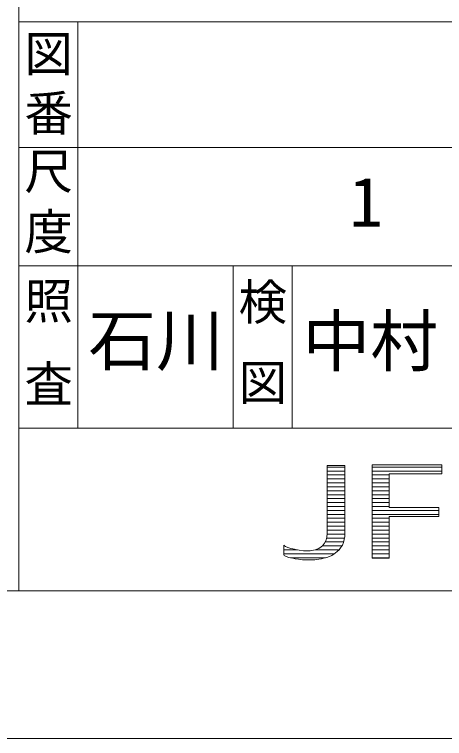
# Model space of a CAD drawing. Units: millimetres, scale not verified. Extents: x -30601 to 30601, y -19271 to 19271.
# Drawn here: x 23563 to 25310, y 1451 to 4391 of the extents above; entities that cross this region are included whole.
import ezdxf
from ezdxf.enums import TextEntityAlignment as Align

# ---------------------------------------------------------------- set-up
doc = ezdxf.new("R2010")
doc.units = ezdxf.units.MM
doc.header["$LTSCALE"] = 80
doc.layers.add('0-0_D-TTL', color=2, linetype='Continuous', lineweight=9)
doc.layers.add('0-1_D-TTL-TXT', color=7, linetype='Continuous', lineweight=9)
doc.styles.add('ＭＳ ゴシック', font='')
doc.styles.get('ＭＳ ゴシック').set_extended_font_data('MS Gothic')

msp = doc.modelspace()

# ---------------------------------------------------------------- linework, layer by layer
at = {"layer": '0-0_D-TTL'}
for p, q in [((23581.07, 5350.69), (23581.07, 2050.69)), ((29701.07, 4360.69), (23581.07, 4360.69)), ((23821.07, 2710.69), (23821.07, 4360.69)), ((29701.07, 3850.69), (23581.07, 3850.69)), ((29701.07, 3370.69), (23581.07, 3370.69)), ((24451.07, 2710.69), (24451.07, 3370.69)), ((24691.07, 2710.69), (24691.07, 3370.69)), ((29701.07, 2710.69), (23581.07, 2710.69)), ((24904.88, 2552.77), (24833.71, 2552.77)), ((24904.88, 2536.77), (24833.71, 2536.77)), ((25299.25, 2552.77), (25016.46, 2552.77)), ((25299.25, 2536.77), (25016.46, 2536.77)), ((24904.88, 2520.77), (24833.71, 2520.77)), ((24904.88, 2504.77), (24833.71, 2504.77)), ((25085.72, 2520.77), (25016.46, 2520.77)), ((25085.72, 2504.77), (25016.46, 2504.77)), ((24904.88, 2488.77), (24833.71, 2488.77)), ((24904.88, 2472.77), (24833.71, 2472.77)), ((25085.72, 2488.77), (25016.46, 2488.77)), ((25085.72, 2472.77), (25016.46, 2472.77)), ((24904.88, 2456.77), (24833.71, 2456.77)), ((24904.88, 2440.77), (24833.71, 2440.77)), ((25085.72, 2456.77), (25016.46, 2456.77)), ((25085.72, 2440.77), (25016.46, 2440.77)), ((24904.88, 2424.77), (24833.71, 2424.77)), ((25085.72, 2424.77), (25016.46, 2424.77)), ((24904.88, 2408.77), (24833.71, 2408.77)), ((24904.88, 2392.77), (24833.71, 2392.77)), ((25085.72, 2408.77), (25016.46, 2408.77)), ((25085.72, 2392.77), (25016.46, 2392.77)), ((24904.88, 2376.77), (24833.71, 2376.77)), ((24904.88, 2360.77), (24833.71, 2360.77)), ((25287.71, 2376.77), (25016.46, 2376.77)), ((25287.71, 2360.77), (25016.46, 2360.77)), ((24904.88, 2344.77), (24833.71, 2344.77)), ((24904.88, 2328.77), (24833.71, 2328.77)), ((25085.72, 2344.77), (25016.46, 2344.77)), ((25085.72, 2328.77), (25016.46, 2328.77)), ((24904.88, 2312.77), (24833.71, 2312.77)), ((24904.88, 2296.77), (24833.71, 2296.77)), ((25085.72, 2312.77), (25016.46, 2312.77)), ((25085.72, 2296.77), (25016.46, 2296.77)), ((24903.84, 2264.77), (24831.09, 2264.77)), ((24904.88, 2280.77), (24833.29, 2280.77)), ((25085.72, 2280.77), (25016.46, 2280.77)), ((25085.72, 2264.77), (25016.46, 2264.77)), ((24900.03, 2248.77), (24824.96, 2248.77)), ((25085.72, 2248.77), (25016.46, 2248.77)), ((24660.86, 2232.77), (24656.72, 2232.77)), ((24712.58, 2216.77), (24656.72, 2216.77)), ((24881.4, 2216.77), (24784.02, 2216.77)), ((24892.84, 2232.77), (24813.57, 2232.77)), ((25085.72, 2232.77), (25016.46, 2232.77)), ((25085.72, 2216.77), (25016.46, 2216.77)), ((24861.92, 2200.77), (24656.72, 2200.77)), ((24826.12, 2184.77), (24684.36, 2184.77)), ((25085.72, 2200.77), (25016.46, 2200.77)), ((25085.72, 2184.77), (25016.46, 2184.77))]:
    msp.add_line(p, q, dxfattribs=at)
at = {"layer": '0-0_D-TTL', "color": 7}
msp.add_lwpolyline([(5401.07, 1450.69), (30601.07, 1450.69), (30601.07, 19270.69), (5401.07, 19270.69)], close=True, dxfattribs=at)
at = {"layer": '0-0_D-TTL'}
for points in [[(6301.07, 18670.69), (29701.07, 18670.69), (29701.07, 2050.69), (6301.07, 2050.69)], [(25085.72, 2388.38), (25085.72, 2524.97), (25299.25, 2524.97), (25299.25, 2561.52), (25016.46, 2561.52), (25016.46, 2182.54), (25085.72, 2182.54), (25085.72, 2351.83), (25287.71, 2351.83), (25287.71, 2388.38)], [(25287.71, 2388.38), (25287.71, 2351.83), (25085.72, 2351.83), (25085.72, 2182.54), (25016.46, 2182.54), (25016.46, 2561.52), (25299.25, 2561.52), (25299.25, 2524.97), (25085.72, 2524.97), (25085.72, 2388.38)]]:
    msp.add_lwpolyline(points, close=True, dxfattribs=at)
for points in [[(24677.88, 2186.39), (24666.34, 2190.24), (24661.53, 2192.16), (24658.64, 2194.08), (24656.72, 2196.01), (24656.72, 2235.3), (24659.61, 2233.52), (24664.42, 2230.64), (24674.03, 2226.79), (24685.58, 2222.94), (24693.27, 2221.02), (24700.97, 2219.09), (24710.59, 2217.17), (24720.2, 2215.25), (24737.52, 2213.32), (24764.45, 2213.32), (24777.92, 2215.25), (24785.61, 2217.17), (24791.38, 2219.09), (24799.08, 2222.94), (24808.7, 2228.71), (24814.47, 2233.52), (24822.16, 2244.1), (24827.93, 2253.72), (24831.78, 2267.19), (24833.71, 2284.5), (24833.71, 2559.6), (24904.88, 2559.6), (24904.88, 2271.03), (24902.96, 2259.49), (24901.04, 2251.8), (24899.11, 2246.03), (24895.27, 2236.41), (24891.42, 2230.64), (24887.57, 2224.86), (24881.8, 2217.17), (24874.1, 2209.47), (24860.64, 2199.86), (24852.94, 2194.08), (24843.32, 2190.24)], [(24874.1, 2209.47), (24881.8, 2217.17), (24887.57, 2224.86), (24891.42, 2230.64), (24895.27, 2236.41), (24899.11, 2246.03), (24901.04, 2251.8), (24902.96, 2259.49), (24904.88, 2271.03), (24904.88, 2559.6), (24833.71, 2559.6), (24833.71, 2284.5)], [(24833.71, 2284.5), (24831.78, 2267.19), (24827.93, 2253.72), (24822.16, 2244.1), (24814.47, 2233.52), (24808.7, 2228.71), (24799.08, 2222.94), (24791.38, 2219.09), (24785.61, 2217.17), (24777.92, 2215.25), (24764.45, 2213.32), (24737.52, 2213.32), (24720.2, 2215.25), (24710.59, 2217.17), (24700.97, 2219.09), (24693.27, 2221.02), (24685.58, 2222.94), (24674.03, 2226.79), (24664.42, 2230.64), (24659.61, 2233.52), (24656.72, 2235.3), (24656.72, 2196.01), (24658.64, 2194.08), (24661.53, 2192.16), (24666.34, 2190.24), (24677.88, 2186.39), (24685.58, 2184.47), (24693.27, 2182.54), (24702.89, 2180.62), (24716.36, 2178.69), (24733.67, 2176.77), (24783.69, 2176.77), (24799.08, 2178.69), (24810.62, 2180.62), (24818.32, 2182.54), (24831.78, 2186.39), (24843.32, 2190.24), (24852.94, 2194.08), (24860.64, 2199.86), (24874.1, 2209.47)], [(24843.32, 2190.24), (24831.78, 2186.39), (24818.32, 2182.54), (24810.62, 2180.62), (24799.08, 2178.69), (24783.69, 2176.77), (24733.67, 2176.77), (24716.36, 2178.69), (24702.89, 2180.62), (24693.27, 2182.54), (24685.58, 2184.47), (24677.88, 2186.39)]]:
    msp.add_lwpolyline(points, dxfattribs=at)

# ---------------------------------------------------------------- texts
at = {"layer": '0-1_D-TTL-TXT', "style": 'ＭＳ ゴシック'}
for s, height, p in [('図', 144.3, (23603.61, 4115.55)), ('番', 144.3, (23603.61, 3874.79)), ('尺', 144.3, (23603.61, 3638.59)), ('1', 201.8, (24922.85, 3467.9)), ('度', 144.3, (23603.61, 3393.26)), ('照', 144.3, (23603.61, 3111.31)), ('検', 144.3, (24473.61, 3107.5)), ('石川', 201.8, (23863.18, 2906.96)), ('中村', 201.8, (24733.18, 2903.23)), ('査', 144.3, (23603.61, 2774.84)), ('図', 144.3, (24473.61, 2780.55))]:
    msp.add_text(s, height=height, dxfattribs=at).set_placement(p, align=Align.BOTTOM_LEFT)

doc.saveas('drawing.dxf')
